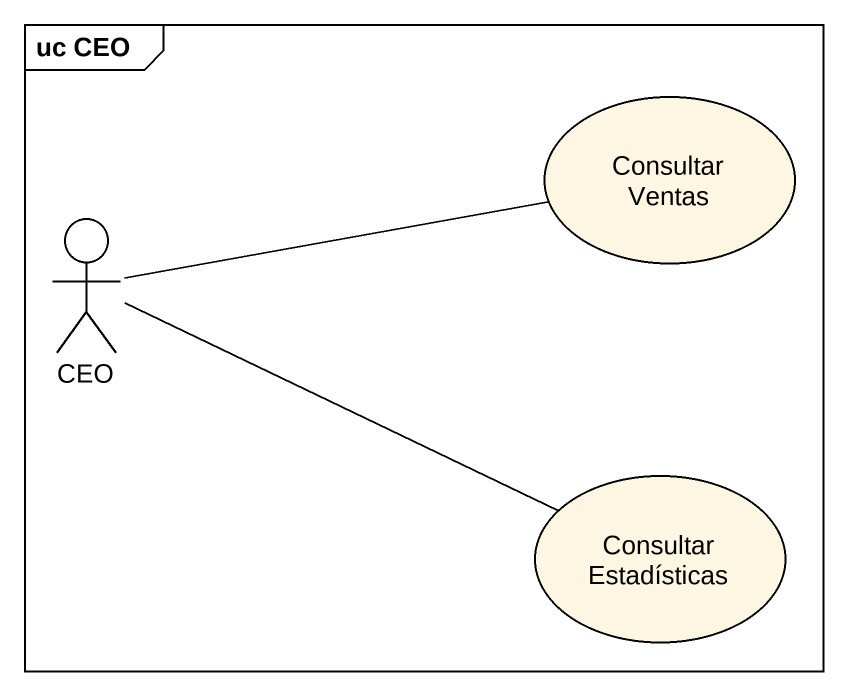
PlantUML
@startuml
mainframe uc CEO
usecase "Consultar Ventas" as Consultar_Ventas
actor CEO
usecase "Consultar Estadísticas" as Consultar_Estadísticas
CEO -right- Consultar_Ventas
CEO -right- Consultar_Estadísticas
@enduml
